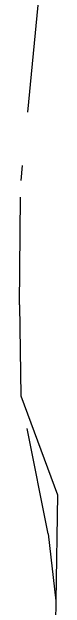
# Model space of a CAD drawing. Header units: millimetres. Extents: x 0 to 460473, y -68369 to 85219.
# Drawn here: x 229320 to 229322.21, y -29934.18 to -29899.53 of the extents above; entities that cross this region are included whole.
import ezdxf

# ---------------------------------------------------------------- set-up
doc = ezdxf.new("R2010")
doc.units = ezdxf.units.MM
doc.header["$LTSCALE"] = 50
doc.linetypes.add('HIDDEN2', pattern=[0.1875, 0.125, -0.0625])
doc.layers.add('hid', color=8, linetype='HIDDEN2')

msp = doc.modelspace()

# ---------------------------------------------------------------- linework, layer by layer
at = {"layer": 'hid'}
for p, q in [((229321.07165288, -29899.12651036), (229320.06680567, -29909.32148516)), ((229319.99614975, -29916.55022983), (229320.06680567, -29909.32148516)), ((229319.99614975, -29916.55022983), (229320.07180491, -29921.85235918)), ((229320.07180491, -29921.85235918), (229322.21014643, -29927.59845749)), ((229321.65956348, -29929.87098612), (229320.07180491, -29921.85235918)), ((229322.21014643, -29927.59845749), (229322.10782865, -29933.76208911)), ((229321.65956348, -29929.87098612), (229322.10782865, -29933.76208911)), ((229322.10782865, -29933.76208911), (229322.01017684, -29942.42548349))]:
    msp.add_line(p, q, dxfattribs=at)

doc.saveas('drawing.dxf')
